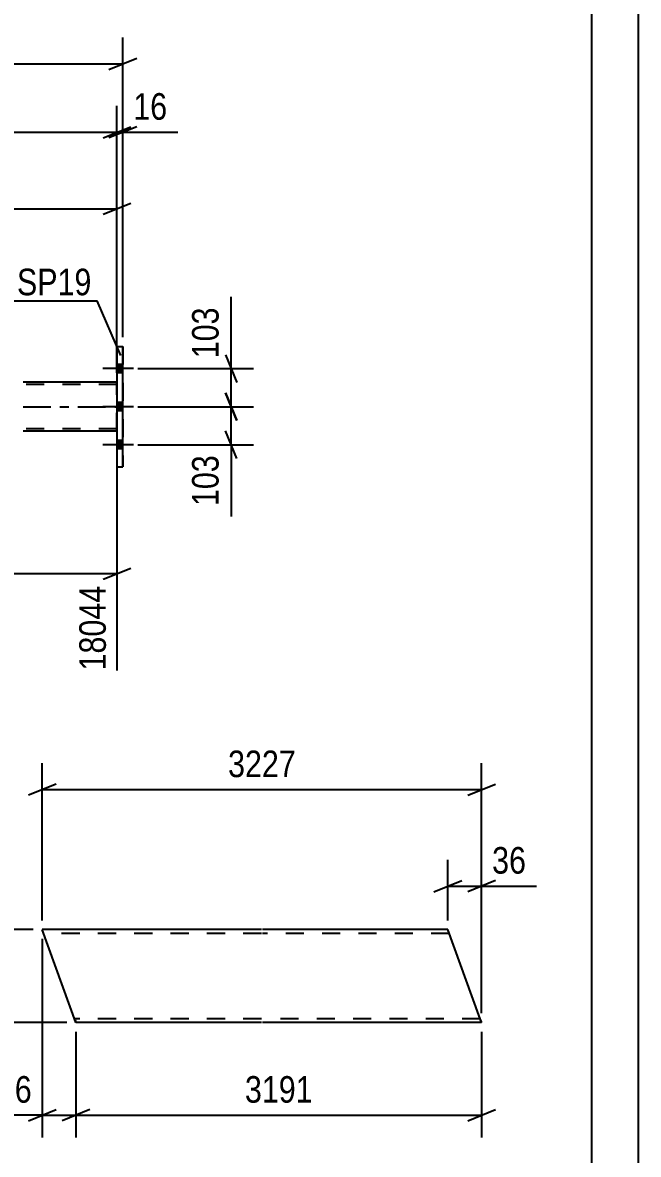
# Model space of a CAD drawing. Header units: millimetres. Extents: x 0 to 841, y 0 to 594.
# Drawn here: x 774.6 to 841, y 154.7 to 276.7 of the extents above; entities that cross this region are included whole.
import ezdxf

# ---------------------------------------------------------------- set-up
doc = ezdxf.new("R2010")
doc.units = ezdxf.units.MM
doc.linetypes.add('DXK_LINE_DOT2', pattern=[3.9198, 1.9599, -1.9599])
doc.linetypes.add('DXK_LINE_DOT3', pattern=[5.9187, 2.979, -0.9799, 0.9799, -0.9799])
doc.styles.add('Arial Narrow', font='ARIALN.TTF', dxfattribs={"height": 0.2})

# ---------------------------------------------------------------- blocks, each defined once
blk = doc.blocks.new('Unknown-318888822-1135')
at = {"color": 5, "linetype": 'Continuous'}
for p, q in [((841, 0), (841, 594)), ((836, 5), (836, 589))]:
    blk.add_line(p, q, dxfattribs=at)
blk = doc.blocks.new('Part-318888822-3279 - 3092')
at = {"color": 2, "linetype": 'Continuous'}
for p, q in [((784.78, 241.79), (784.78, 241.79)), ((784.78, 241.79), (785.42, 241.79)), ((784.78, 241.79), (784.78, 228.79)), ((785.42, 228.79), (785.42, 241.79)), ((784.78, 228.79), (784.78, 228.79)), ((784.78, 228.79), (785.42, 228.79))]:
    blk.add_line(p, q, dxfattribs=at)
at = {"color": 7, "linetype": 'DXK_LINE_DOT2'}
for p, q in [((784.78, 241.79), (784.78, 228.79)), ((785.42, 241.79), (785.42, 241.79)), ((785.42, 241.79), (785.42, 228.79)), ((785.42, 228.79), (785.42, 228.79))]:
    blk.add_line(p, q, dxfattribs=at)
blk = doc.blocks.new('Part-318888822-3333 - 3092')
at = {"color": 2, "linetype": 'Continuous'}
for p, q in [((784.78, 237.93), (774.66, 237.93)), ((784.78, 232.65), (774.66, 232.65))]:
    blk.add_line(p, q, dxfattribs=at)
at = {"color": 7, "linetype": 'DXK_LINE_DOT2'}
for p, q in [((784.78, 232.65), (784.78, 237.93)), ((784.78, 237.93), (784.78, 237.93)), ((784.78, 237.93), (784.78, 232.65)), ((784.78, 237.93), (784.78, 237.93)), ((784.78, 237.69), (774.66, 237.69)), ((784.78, 237.69), (784.78, 237.69)), ((784.78, 232.89), (774.66, 232.89)), ((784.78, 232.89), (784.78, 232.89)), ((784.78, 232.65), (784.78, 232.65)), ((784.78, 232.65), (784.78, 232.65))]:
    blk.add_line(p, q, dxfattribs=at)
at = {"color": 7, "linetype": 'DXK_LINE_DOT3'}
blk.add_line((774.66, 235.29), (784.78, 235.29), dxfattribs=at)
blk = doc.blocks.new('Bolt-318888822-3382 - 3092')
at = {"linetype": 'Continuous'}
for points in [[(785.42, 238.95), (785.42, 239.83), (784.78, 239.83), (784.78, 238.95)], [(785.42, 238.95), (785.42, 239.83), (784.78, 239.83), (784.78, 238.95)], [(785.42, 238.95), (785.42, 239.83), (784.78, 239.83), (784.78, 238.95)], [(785.42, 234.85), (785.42, 235.73), (784.78, 235.73), (784.78, 234.85)], [(785.42, 234.85), (785.42, 235.73), (784.78, 235.73), (784.78, 234.85)], [(785.42, 230.75), (785.42, 231.63), (784.78, 231.63), (784.78, 230.75)], [(785.42, 230.75), (785.42, 231.63), (784.78, 231.63), (784.78, 230.75)], [(785.42, 230.75), (785.42, 231.63), (784.78, 231.63), (784.78, 230.75)]]:
    blk.add_hatch(color=1, dxfattribs=at).paths.add_polyline_path(points)
at = {"color": 1, "linetype": 'Continuous'}
for p, q in [((786.58, 239.39), (783.26, 239.39)), ((786.58, 239.39), (783.26, 239.39)), ((786.58, 239.39), (783.26, 239.39)), ((785.42, 239.83), (784.78, 239.83)), ((785.42, 239.83), (784.78, 239.83)), ((785.42, 239.83), (784.78, 239.83)), ((785.42, 238.95), (784.78, 238.95)), ((785.42, 238.95), (784.78, 238.95)), ((785.42, 238.95), (784.78, 238.95)), ((785.42, 235.73), (784.78, 235.73)), ((785.42, 235.73), (784.78, 235.73)), ((786.58, 235.29), (783.26, 235.29)), ((786.58, 235.29), (783.26, 235.29)), ((785.42, 234.85), (784.78, 234.85)), ((785.42, 234.85), (784.78, 234.85)), ((786.58, 231.19), (783.26, 231.19)), ((786.58, 231.19), (783.26, 231.19)), ((786.58, 231.19), (783.26, 231.19)), ((785.42, 231.63), (784.78, 231.63)), ((785.42, 231.63), (784.78, 231.63)), ((785.42, 231.63), (784.78, 231.63)), ((785.42, 230.75), (784.78, 230.75)), ((785.42, 230.75), (784.78, 230.75)), ((785.42, 230.75), (784.78, 230.75))]:
    blk.add_line(p, q, dxfattribs=at)
blk = doc.blocks.new('Part-318888822-22833 - 22832')
at = {"color": 2, "linetype": 'Continuous'}
for p, q in [((800.36, 178.92), (776.73, 178.92)), ((780.36, 168.92), (776.73, 178.92)), ((820.46, 178.92), (800.46, 178.92)), ((823.81, 169.72), (820.46, 178.92)), ((824.1, 168.92), (823.81, 169.72)), ((800.36, 168.92), (780.36, 168.92)), ((824.1, 168.92), (800.46, 168.92))]:
    blk.add_line(p, q, dxfattribs=at)
at = {"color": 7, "linetype": 'DXK_LINE_DOT2'}
for p, q in [((800.36, 178.52), (776.87, 178.52)), ((820.61, 178.52), (800.46, 178.52)), ((800.36, 169.32), (780.22, 169.32)), ((780.28, 169.16), (780.36, 168.92)), ((823.96, 169.32), (800.46, 169.32)), ((824.08, 168.98), (824.02, 169.16)), ((824.1, 168.92), (824.08, 168.98))]:
    blk.add_line(p, q, dxfattribs=at)
blk = doc.blocks.new('StraightDimension-318888822-15616 - 3092')
at = {"color": 7, "linetype": 'Continuous'}
for p, q in [((784.78, 242.79), (784.78, 267.72)), ((785.42, 242.79), (785.42, 267.72)), ((783.28, 264.27), (786.28, 265.47)), ((786.92, 265.47), (783.92, 264.27)), ((784.78, 264.87), (785.42, 264.87)), ((785.42, 264.87), (791.33, 264.87)), ((785.42, 264.87), (791.33, 264.87))]:
    blk.add_line(p, q, dxfattribs=at)
at = {"color": 0}
blk.add_wipeout([(790.8, 265.62), (790.8, 269.82), (785.94, 269.82), (785.94, 265.62)], dxfattribs=at)
at = {"color": 3, "style": 'Arial Narrow'}
blk.add_text('16', height=2.863, dxfattribs=at).set_placement((786.54, 266.22))
blk = doc.blocks.new('StraightDimension-318888822-21138 - 3092')
at = {"color": 7, "linetype": 'Continuous'}
for p, q in [((676.51, 247.33), (676.51, 259.48)), ((784.78, 238.93), (784.78, 259.48)), ((678.01, 257.23), (675.01, 256.03)), ((676.51, 256.63), (784.78, 256.63)), ((783.28, 256.03), (786.28, 257.23))]:
    blk.add_line(p, q, dxfattribs=at)
at = {"color": 0}
blk.add_wipeout([(734.9, 257.38), (734.9, 261.58), (726.39, 261.58), (726.39, 257.38)], dxfattribs=at)
at = {"color": 3, "style": 'Arial Narrow'}
blk.add_text('3895', height=2.863, dxfattribs=at).set_placement((726.99, 257.98))
blk = doc.blocks.new('StraightDimension-318888822-3442 - 3092')
at = {"color": 7, "linetype": 'Continuous'}
for p, q in [((785.42, 242.79), (785.42, 275.09)), ((108.91, 272.24), (785.42, 272.24)), ((783.92, 271.64), (786.92, 272.84))]:
    blk.add_line(p, q, dxfattribs=at)
blk = doc.blocks.new('StraightDimension-318888822-15617 - 3092')
at = {"color": 7, "linetype": 'Continuous'}
for p, q in [((784.78, 242.79), (784.78, 267.72)), ((109.54, 264.87), (784.78, 264.87)), ((783.28, 264.27), (786.28, 265.47))]:
    blk.add_line(p, q, dxfattribs=at)
blk = doc.blocks.new('StraightDimension-318888822-21178 - 3092')
at = {"color": 7, "linetype": 'Continuous'}
for p, q in [((784.78, 231.65), (784.78, 206.86)), ((676.51, 223.25), (676.51, 206.86)), ((678.01, 217.9), (675.01, 216.7)), ((676.51, 217.3), (784.78, 217.3)), ((783.28, 216.7), (786.28, 217.9))]:
    blk.add_line(p, q, dxfattribs=at)
at = {"color": 0}
blk.add_wipeout([(734.9, 218.05), (734.9, 222.25), (726.39, 222.25), (726.39, 218.05)], dxfattribs=at)
at = {"color": 3, "style": 'Arial Narrow'}
blk.add_text('3895', height=2.863, dxfattribs=at).set_placement((726.99, 218.65))
at = {"color": 0, "linetype": 'Continuous'}
blk.add_wipeout([(784.18, 216.6), (779.98, 216.6), (779.98, 206.26), (784.18, 206.26)], dxfattribs=at)
at = {"color": 3, "linetype": 'Continuous', "style": 'Arial Narrow'}
blk.add_text('18044', height=2.863, rotation=90.0002, dxfattribs=at).set_placement((783.58, 206.86))
blk = doc.blocks.new('StraightDimension-318888822-21203 - 3092')
at = {"color": 7, "linetype": 'Continuous'}
for p, q in [((797.09, 239.39), (797.09, 247.12)), ((797.09, 239.39), (797.09, 247.12)), ((796.49, 240.89), (797.69, 237.89)), ((787.02, 239.39), (799.49, 239.39)), ((797.09, 235.29), (797.09, 239.39)), ((797.69, 233.79), (796.49, 236.79)), ((787.02, 235.29), (799.49, 235.29))]:
    blk.add_line(p, q, dxfattribs=at)
at = {"color": 0}
blk.add_wipeout([(796.34, 246.6), (792.14, 246.6), (792.14, 239.91), (796.34, 239.91)], dxfattribs=at)
at = {"color": 3, "style": 'Arial Narrow'}
blk.add_text('103', height=2.863, rotation=90.0002, dxfattribs=at).set_placement((795.74, 240.51))
blk = doc.blocks.new('StraightDimension-318888822-21204 - 3092')
at = {"color": 7, "linetype": 'Continuous'}
for p, q in [((796.49, 236.79), (797.69, 233.79)), ((787.02, 235.29), (799.49, 235.29)), ((797.09, 231.19), (797.09, 235.29)), ((797.69, 229.69), (796.49, 232.69)), ((787.02, 231.19), (799.49, 231.19)), ((797.09, 231.19), (797.09, 223.45)), ((797.09, 231.19), (797.09, 223.45))]:
    blk.add_line(p, q, dxfattribs=at)
at = {"color": 0}
blk.add_wipeout([(796.34, 230.66), (792.14, 230.66), (792.14, 223.98), (796.34, 223.98)], dxfattribs=at)
at = {"color": 3, "style": 'Arial Narrow'}
blk.add_text('103', height=2.863, rotation=90.0002, dxfattribs=at).set_placement((795.74, 224.58))
blk = doc.blocks.new('StraightDimension-318888822-23098 - 22832')
at = {"color": 7, "linetype": 'Continuous'}
for p, q in [((780.36, 167.92), (780.36, 156.52)), ((824.1, 167.92), (824.1, 156.52)), ((781.86, 159.52), (778.86, 158.32)), ((780.36, 158.92), (824.1, 158.92)), ((822.6, 158.32), (825.6, 159.52))]:
    blk.add_line(p, q, dxfattribs=at)
at = {"color": 0}
blk.add_wipeout([(806.49, 159.67), (806.49, 163.87), (797.98, 163.87), (797.98, 159.67)], dxfattribs=at)
at = {"color": 3, "style": 'Arial Narrow'}
blk.add_text('3191', height=2.863, dxfattribs=at).set_placement((798.58, 160.27))
blk = doc.blocks.new('StraightDimension-318888822-23072 - 22832')
at = {"color": 7, "linetype": 'Continuous'}
for p, q in [((776.73, 179.92), (776.73, 196.86)), ((824.1, 169.92), (824.1, 196.86)), ((778.23, 194.61), (775.23, 193.41)), ((776.73, 194.01), (824.1, 194.01)), ((822.6, 193.41), (825.6, 194.61))]:
    blk.add_line(p, q, dxfattribs=at)
at = {"color": 0}
blk.add_wipeout([(804.67, 194.76), (804.67, 198.96), (796.16, 198.96), (796.16, 194.76)], dxfattribs=at)
at = {"color": 3, "style": 'Arial Narrow'}
blk.add_text('3227', height=2.863, dxfattribs=at).set_placement((796.76, 195.36))
blk = doc.blocks.new('StraightDimension-318888822-23123 - 22832')
at = {"color": 7, "linetype": 'Continuous'}
for p, q in [((770.37, 180.42), (771.57, 177.42)), ((775.73, 178.92), (768.12, 178.92)), ((770.97, 168.92), (770.97, 178.92)), ((771.57, 167.42), (770.37, 170.42)), ((779.36, 168.92), (768.12, 168.92))]:
    blk.add_line(p, q, dxfattribs=at)
at = {"color": 0}
blk.add_wipeout([(770.22, 177.26), (766.02, 177.26), (766.02, 170.58), (770.22, 170.58)], dxfattribs=at)
at = {"color": 3, "style": 'Arial Narrow'}
blk.add_text('100', height=2.863, rotation=90.0002, dxfattribs=at).set_placement((769.62, 171.18))
blk = doc.blocks.new('StraightDimension-318888822-23099 - 22832')
at = {"color": 7, "linetype": 'Continuous'}
for p, q in [((776.73, 177.92), (776.73, 156.52)), ((780.36, 167.92), (780.36, 156.52)), ((776.73, 158.92), (770.82, 158.92)), ((776.73, 158.92), (770.82, 158.92)), ((775.23, 158.32), (778.23, 159.52)), ((776.73, 158.92), (780.36, 158.92)), ((781.86, 159.52), (778.86, 158.32))]:
    blk.add_line(p, q, dxfattribs=at)
at = {"color": 0}
blk.add_wipeout([(776.2, 159.67), (776.2, 163.87), (771.34, 163.87), (771.34, 159.67)], dxfattribs=at)
at = {"color": 3, "style": 'Arial Narrow'}
blk.add_text('36', height=2.863, dxfattribs=at).set_placement((771.94, 160.27))
blk = doc.blocks.new('StraightDimension-318888822-23083 - 22832')
at = {"color": 7, "linetype": 'Continuous'}
for p, q in [((820.46, 179.92), (820.46, 186.46)), ((824.1, 169.92), (824.1, 186.46)), ((818.96, 183.01), (821.96, 184.21)), ((825.6, 184.21), (822.6, 183.01)), ((820.46, 183.61), (824.1, 183.61)), ((824.1, 183.61), (830.01, 183.61)), ((824.1, 183.61), (830.01, 183.61))]:
    blk.add_line(p, q, dxfattribs=at)
at = {"color": 0}
blk.add_wipeout([(829.49, 184.36), (829.49, 188.56), (824.63, 188.56), (824.63, 184.36)], dxfattribs=at)
at = {"color": 3, "style": 'Arial Narrow'}
blk.add_text('36', height=2.863, dxfattribs=at).set_placement((825.23, 184.96))
blk = doc.blocks.new('Mark-318888822-3275 - 3092')
at = {"color": 0}
blk.add_wipeout([(782.04, 247.3), (782.04, 250.3), (774, 250.3), (774, 247.3)], dxfattribs=at)
blk.add_wipeout([(782.04, 247.3), (782.04, 250.3), (774, 250.3), (774, 247.3)], dxfattribs=at)
at = {"color": 30, "linetype": 'Continuous'}
for p in [(773.4, 246.7), (785.19, 240.82)]:
    blk.add_line(p, (782.64, 246.7), dxfattribs=at)
at = {"color": 3, "style": 'Arial Narrow'}
blk.add_text('SP19', height=2.863, dxfattribs=at).set_placement((774, 247.3))

msp = doc.modelspace()

# ---------------------------------------------------------------- block references
for name in ['Unknown-318888822-1135', 'Part-318888822-3279 - 3092', 'Bolt-318888822-3382 - 3092', 'Part-318888822-3333 - 3092', 'Part-318888822-22833 - 22832']:
    msp.add_blockref(name, (0, 0))

# ---------------------------------------------------------------- next in the draw order: block references
for name in ['StraightDimension-318888822-15616 - 3092', 'StraightDimension-318888822-21178 - 3092', 'StraightDimension-318888822-23072 - 22832', 'StraightDimension-318888822-23098 - 22832']:
    msp.add_blockref(name, (0, 0))

# ---------------------------------------------------------------- next in the draw order: block references
for name in ['StraightDimension-318888822-21138 - 3092', 'StraightDimension-318888822-23083 - 22832', 'StraightDimension-318888822-23123 - 22832']:
    msp.add_blockref(name, (0, 0))

# ---------------------------------------------------------------- next in the draw order: block references
for name in ['StraightDimension-318888822-3442 - 3092', 'StraightDimension-318888822-23099 - 22832']:
    msp.add_blockref(name, (0, 0))

# ---------------------------------------------------------------- next in the draw order: block references
for name in ['StraightDimension-318888822-15617 - 3092', 'StraightDimension-318888822-21203 - 3092']:
    msp.add_blockref(name, (0, 0))

# ---------------------------------------------------------------- next in the draw order: block references
for name in ['Mark-318888822-3275 - 3092', 'StraightDimension-318888822-21204 - 3092']:
    msp.add_blockref(name, (0, 0))

doc.saveas('drawing.dxf')
